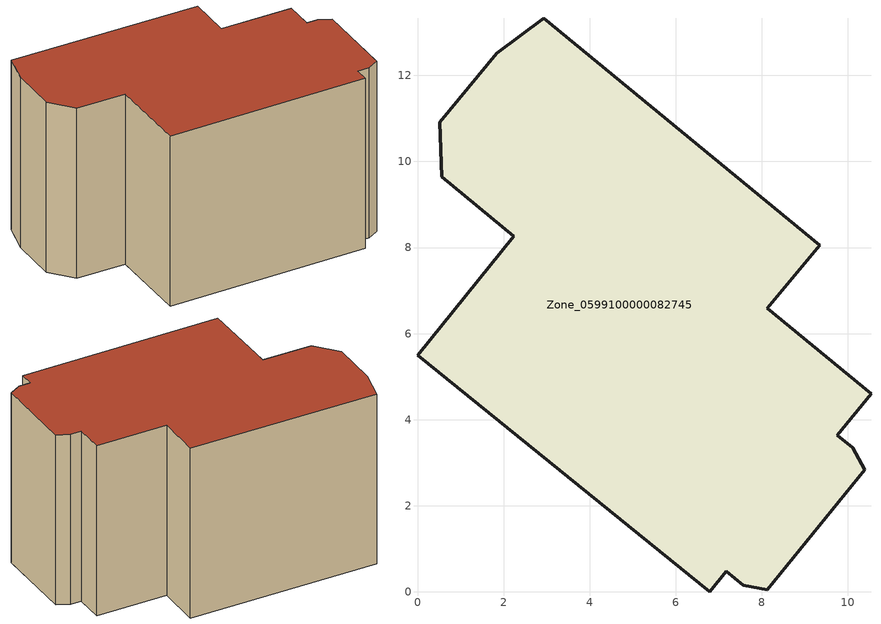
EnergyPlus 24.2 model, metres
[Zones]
Zone_0599100000082745
 floor ground (C_G): 2.93,13.33 9.34,8.06 8.12,6.58 10.54,4.6 9.75,3.64 10.11,3.35 10.38,2.83 8.12,0.05 7.57,0.15 7.18,0.48 6.79,0 0,5.5 2.23,8.27 0.57,9.64 0.52,10.91 1.84,12.51 z0
 wall outside (C_F): 2.23,8.27 0,5.5 6.79,0 7.18,0.48 7.57,0.15 8.12,0.05 10.38,2.83 10.11,3.35 9.75,3.64 10.54,4.6 8.12,6.58 9.34,8.06 2.93,13.33 1.84,12.51 0.52,10.91 0.57,9.64 2.23,8.27 z0:7.8
 roof outside (C_R): 10.11,3.35 9.75,3.64 10.54,4.6 8.12,6.58 9.34,8.06 2.93,13.33 1.84,12.51 0.52,10.91 0.57,9.64 2.23,8.27 0,5.5 6.79,0 7.18,0.48 7.57,0.15 8.12,0.05 10.38,2.83 z7.8
[BUILDING]
Pand.0599100000082745: North Axis=0; Terrain=City; Loads Convergence Tolerance Value=0.04; Temperature Convergence Tolerance Value=0.4; Solar Distribution=FullExterior; Maximum Number of Warmup Days=25; Minimum Number of Warmup Days=1
[Site:Location]
Rotterdam.The.Hague.AP_ZH_NLD Design_Conditions: Latitude=51.96; Longitude=4.45; Time Zone=1; Elevation=-4.5
[SITE:GROUNDTEMPERATURE:BUILDINGSURFACE]
18, 18, 18, 18, 18, 18, 18, 18, 18, 18, 18, 18
[MATERIAL] Thermal Absorptance=0.9; Solar Absorptance=0.7; Visible Absorptance=0.7
Name | Roughness | Thickness | Conductivity | Density | Specific Heat
G.TC.1946 | MediumSmooth | 0.15 | 1 | 540 | 1210
F.TC.1946 | Rough | 0.3 | 0.857143 | 1920 | 840
R.TC.1946 | MediumRough | 0.2 | 0.909091 | 1500 | 1000
[CONSTRUCTION]
C_G: G.TC.1946
C_F: F.TC.1946
C_R: R.TC.1946
[ZONE]
Zone_0599100000082745: Type=1; Multiplier=1; Ceiling Height=Autocalculate; Volume=Autocalculate; Floor Area=autocalculate; Part of Total Floor Area=Yes
[ZONEINFILTRATION:DESIGNFLOWRATE]
Infil_Zone_0599100000082745: Zone or ZoneList or Space or SpaceList=Zone_0599100000082745; Schedule=AlwaysOn; Design Flow Rate Calculation Method=Flow/Area; Flow Rate per Floor Area=0.003; Constant Term Coefficient=1; Temperature Term Coefficient=0; Velocity Term Coefficient=0; Velocity Squared Term Coefficient=0
[HVACTEMPLATE:ZONE:IDEALLOADSAIRSYSTEM]
Zone_0599100000082745: Maximum Heating Supply Air Temperature=50; Minimum Cooling Supply Air Temperature=13; Maximum Heating Supply Air Humidity Ratio=0.0156; Minimum Cooling Supply Air Humidity Ratio=0.0077; Heating Limit=NoLimit; Cooling Limit=NoLimit; Dehumidification Control Type=ConstantSensibleHeatRatio; Cooling Sensible Heat Ratio=0.7; Dehumidification Setpoint=60; Humidification Control Type=None; Humidification Setpoint=30; Outdoor Air Method=None; Outdoor Air Flow Rate per Person=0.00944; Outdoor Air Flow Rate per Zone Floor Area=0; Outdoor Air Flow Rate per Zone=0; Demand Controlled Ventilation Type=None; Outdoor Air Economizer Type=NoEconomizer; Heat Recovery Type=None; Sensible Heat Recovery Effectiveness=0.7; Latent Heat Recovery Effectiveness=0.65
[ZONECONTROL:THERMOSTAT]
ThermostatControl_Zone_0599100000082745: Zone or ZoneList=Zone_0599100000082745; Control Type Schedule=DualSetpointControlType; Control 1=Thermostat_Zone_0599100000082745; Temperature Difference Between Cutout And Setpoint=0
[THERMOSTATSETPOINT:DUALSETPOINT]
Thermostat_Zone_0599100000082745: Heating Setpoint Temperature Schedule=HeatingSetpoint_Zone_0599100000082745; Cooling Setpoint Temperature Schedule=CoolingSetpoint_Zone_0599100000082745
[SCHEDULE:COMPACT]
HeatingSetpoint_Zone_0599100000082745: Through: 12/31, For: AllDays, Until: 24:00, 21
CoolingSetpoint_Zone_0599100000082745: Through: 12/31, For: AllDays, Until: 24:00, 24
DualSetpointControlType: Through: 12/31, For: AllDays, Until: 24:00, 4
AlwaysOn: Through: 12/31, For: AllDays, Until: 24:00, 1
